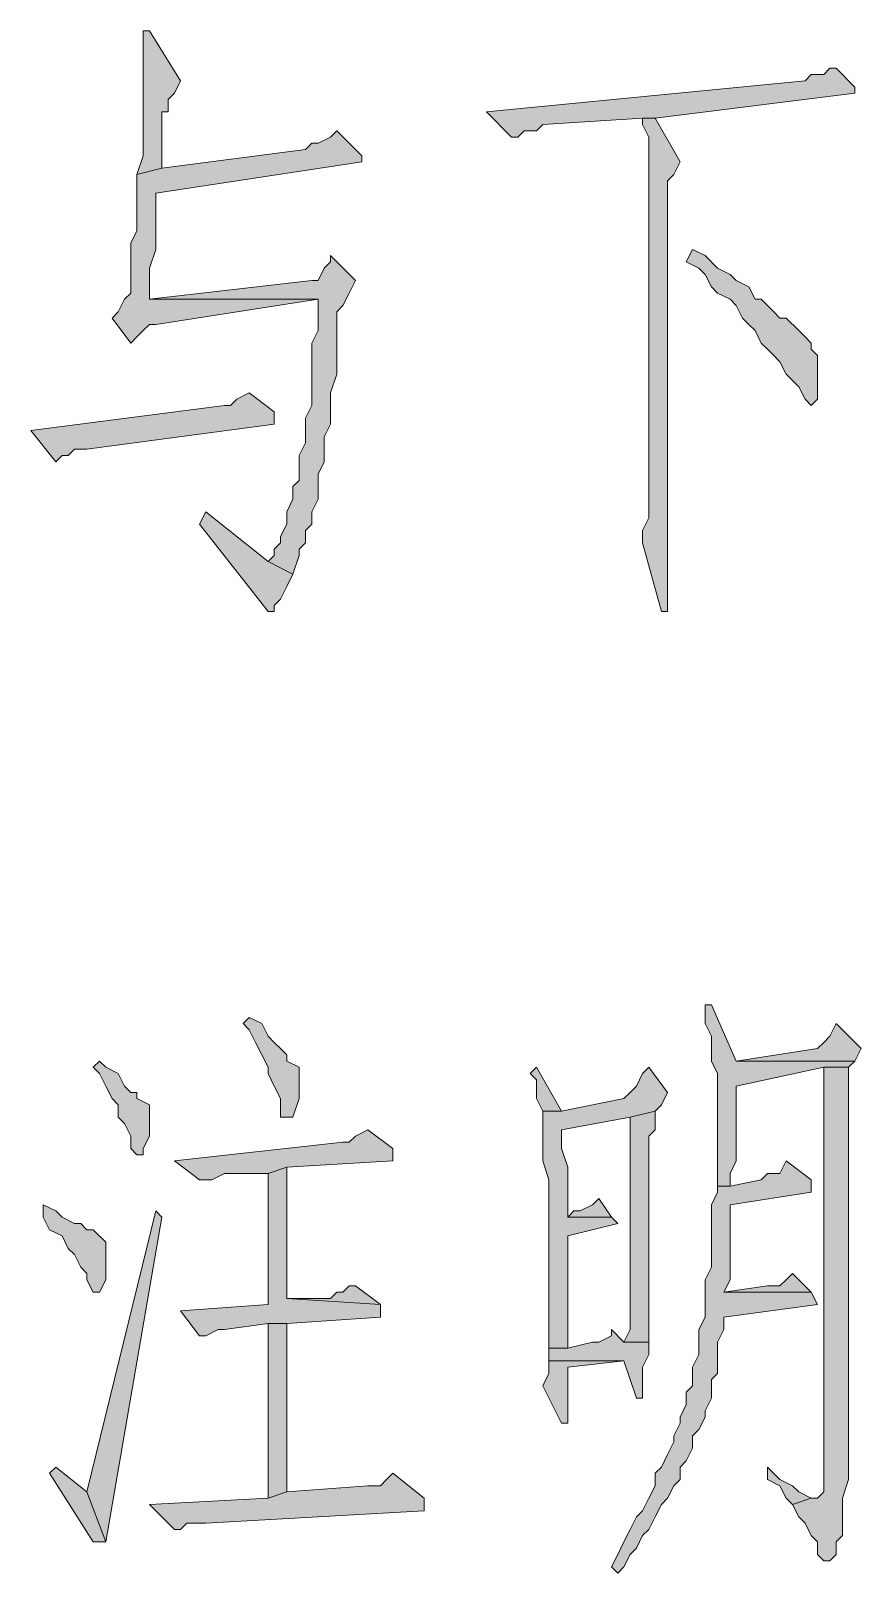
# Model space of a CAD drawing. Header units: inches. Extents: x 20 to 409, y 5 to 283.
# Drawn here: x 348.92 to 354.55, y 40.4 to 50.86 of the extents above; entities that cross this region are included whole.
import ezdxf

# ---------------------------------------------------------------- set-up
doc = ezdxf.new("R2010")
doc.units = ezdxf.units.IN
doc.header["$MEASUREMENT"] = 0
doc.layers.add('C00-00-00', color=7, linetype='Continuous')

msp = doc.modelspace()

# ---------------------------------------------------------------- hatches: boundary and pattern name
at = {"layer": 'C00-00-00'}
h = msp.add_hatch(color=0, dxfattribs=at)
h.dxf.hatch_style = 2
h.paths.add_polyline_path([(349.725, 50.86), (349.682, 50.86), (349.682, 50.775), (349.682, 50.013), (349.64, 49.886), (349.809, 49.929), (349.809, 50.31), (349.852, 50.31), (349.852, 50.394), (349.894, 50.437), (349.936, 50.521)])
h = msp.add_hatch(color=0, dxfattribs=at)
h.dxf.hatch_style = 2
h.paths.add_polyline_path([(354.381, 50.606), (354.339, 50.606), (354.297, 50.564), (354.212, 50.564), (354.17, 50.521), (352.011, 50.31), (352.18, 50.14), (352.222, 50.14), (352.265, 50.183), (352.349, 50.183), (352.392, 50.225), (353.069, 50.267), (353.154, 50.267), (354.508, 50.437), (354.508, 50.479)])
h = msp.add_hatch(color=0, dxfattribs=at)
h.dxf.hatch_style = 2
h.paths.add_polyline_path([(353.154, 50.267), (353.069, 50.267), (353.069, 50.225), (353.111, 50.14), (353.111, 48.235), (353.111, 48.108), (353.111, 47.558), (353.069, 47.473), (353.069, 47.389), (353.196, 46.923), (353.238, 46.923), (353.238, 47.558), (353.238, 49.844), (353.281, 49.886), (353.323, 49.971)])
h = msp.add_hatch(color=0, dxfattribs=at)
h.dxf.hatch_style = 2
h.paths.add_polyline_path([(350.995, 50.183), (350.952, 50.14), (350.868, 50.098), (350.825, 50.098), (350.783, 50.056), (349.809, 49.929), (349.64, 49.886), (349.64, 49.505), (349.598, 49.421), (349.598, 49.082), (349.555, 49.04), (349.513, 48.955), (349.471, 48.913), (349.598, 48.743), (349.64, 48.786), (349.682, 48.828), (349.725, 48.87), (349.767, 48.87), (350.868, 49.04), (349.725, 49.04), (349.725, 49.124), (349.725, 49.251), (349.767, 49.378), (349.767, 49.759), (351.164, 49.971), (351.164, 50.013)])
h = msp.add_hatch(color=0, dxfattribs=at)
h.dxf.hatch_style = 2
h.paths.add_polyline_path([(353.408, 49.378), (353.365, 49.294), (353.45, 49.251), (353.492, 49.209), (353.535, 49.124), (353.577, 49.082), (353.662, 49.04), (353.704, 48.997), (353.746, 48.913), (353.789, 48.87), (353.831, 48.828), (353.873, 48.743), (353.916, 48.701), (353.958, 48.659), (354, 48.616), (354.043, 48.532), (354.085, 48.489), (354.127, 48.447), (354.17, 48.362), (354.212, 48.32), (354.254, 48.362), (354.254, 48.659), (354.212, 48.701), (354.212, 48.743), (354.17, 48.786), (354.127, 48.828), (354.043, 48.913), (354, 48.913), (353.958, 48.955), (353.916, 48.997), (353.873, 49.04), (353.831, 49.04), (353.789, 49.124), (353.704, 49.167), (353.662, 49.209), (353.577, 49.251), (353.492, 49.336)])
h = msp.add_hatch(color=0, dxfattribs=at)
h.dxf.hatch_style = 2
h.paths.add_polyline_path([(350.952, 49.336), (350.952, 49.294), (350.91, 49.251), (350.868, 49.167), (350.825, 49.167), (349.725, 49.04), (350.868, 49.04), (350.868, 48.955), (350.868, 48.828), (350.825, 48.743), (350.825, 48.32), (350.783, 48.235), (350.783, 48.066), (350.741, 47.981), (350.741, 47.812), (350.698, 47.77), (350.698, 47.685), (350.656, 47.6), (350.656, 47.516), (350.614, 47.431), (350.614, 47.389), (350.571, 47.346), (350.571, 47.304), (350.529, 47.262), (350.698, 47.177), (350.741, 47.304), (350.741, 47.346), (350.783, 47.389), (350.783, 47.473), (350.825, 47.516), (350.825, 47.6), (350.868, 47.685), (350.868, 47.854), (350.91, 47.939), (350.91, 48.108), (350.952, 48.193), (350.952, 48.405), (350.995, 48.532), (350.995, 48.955), (351.037, 48.997), (351.079, 49.082), (351.122, 49.167)])
h = msp.add_hatch(color=0, dxfattribs=at)
h.dxf.hatch_style = 2
h.paths.add_polyline_path([(350.402, 48.405), (350.317, 48.362), (350.275, 48.32), (350.233, 48.32), (348.92, 48.151), (349.09, 47.939), (349.132, 47.981), (349.174, 47.981), (349.217, 48.024), (349.301, 48.024), (350.571, 48.193), (350.571, 48.278)])
h = msp.add_hatch(color=0, dxfattribs=at)
h.dxf.hatch_style = 2
h.paths.add_polyline_path([(350.106, 47.6), (350.063, 47.516), (350.529, 46.923), (350.571, 46.923), (350.571, 46.965), (350.614, 47.008), (350.656, 47.092), (350.698, 47.177), (350.529, 47.262)])
h = msp.add_hatch(color=0, dxfattribs=at)
h.dxf.hatch_style = 2
h.paths.add_polyline_path([(353.535, 44.256), (353.492, 44.256), (353.492, 44.129), (353.535, 44.044), (353.535, 43.875), (353.577, 43.79), (353.577, 43.028), (353.662, 43.028), (353.662, 43.113), (353.704, 43.198), (353.704, 43.706), (354.297, 43.833), (354.466, 43.833), (354.508, 43.875), (353.704, 43.875)])
h = msp.add_hatch(color=0, dxfattribs=at)
h.dxf.hatch_style = 2
h.paths.add_polyline_path([(350.402, 44.171), (350.36, 44.129), (350.402, 44.087), (350.444, 44.002), (350.487, 43.917), (350.529, 43.833), (350.529, 43.79), (350.571, 43.706), (350.614, 43.621), (350.614, 43.494), (350.656, 43.494), (350.698, 43.494), (350.741, 43.621), (350.741, 43.833), (350.656, 43.875), (350.656, 43.917), (350.614, 43.96), (350.571, 44.002), (350.529, 44.044), (350.487, 44.129)])
h = msp.add_hatch(color=0, dxfattribs=at)
h.dxf.hatch_style = 2
h.paths.add_polyline_path([(354.381, 44.129), (354.339, 44.044), (354.297, 44.002), (354.254, 43.96), (353.704, 43.875), (354.508, 43.875), (354.551, 43.96)])
h = msp.add_hatch(color=0, dxfattribs=at)
h.dxf.hatch_style = 2
h.paths.add_polyline_path([(349.386, 43.875), (349.344, 43.833), (349.386, 43.79), (349.428, 43.706), (349.471, 43.621), (349.513, 43.579), (349.513, 43.494), (349.555, 43.452), (349.598, 43.367), (349.598, 43.282), (349.64, 43.24), (349.682, 43.24), (349.682, 43.282), (349.725, 43.367), (349.725, 43.579), (349.64, 43.621), (349.64, 43.663), (349.598, 43.663), (349.555, 43.706), (349.513, 43.79), (349.428, 43.833)])
h = msp.add_hatch(color=0, dxfattribs=at)
h.dxf.hatch_style = 2
h.paths.add_polyline_path([(352.349, 43.833), (352.307, 43.79), (352.349, 43.748), (352.349, 43.621), (352.392, 43.536), (352.519, 43.536)])
h = msp.add_hatch(color=0, dxfattribs=at)
h.dxf.hatch_style = 2
h.paths.add_polyline_path([(353.111, 43.833), (353.069, 43.79), (353.027, 43.706), (352.984, 43.663), (352.942, 43.621), (352.519, 43.536), (352.392, 43.536), (352.392, 43.494), (352.392, 43.198), (352.434, 43.071), (352.434, 41.97), (352.434, 41.928), (352.561, 41.928), (352.561, 41.97), (352.561, 42.69), (352.9, 42.774), (352.857, 42.817), (352.561, 42.817), (352.561, 42.859), (352.561, 43.155), (352.519, 43.282), (352.519, 43.409), (352.984, 43.494), (353.154, 43.536), (353.196, 43.579), (353.238, 43.663)])
h = msp.add_hatch(color=0, dxfattribs=at)
h.dxf.hatch_style = 2
h.paths.add_polyline_path([(354.466, 43.833), (354.297, 43.833), (354.297, 41.25), (354.297, 40.954), (354.254, 40.912), (354.212, 40.912), (354.085, 40.869), (354.127, 40.785), (354.17, 40.742), (354.212, 40.658), (354.254, 40.615), (354.254, 40.531), (354.297, 40.488), (354.339, 40.488), (354.381, 40.531), (354.381, 40.615), (354.424, 40.658), (354.424, 40.912), (354.466, 41.039), (354.466, 41.25), (354.466, 41.42)])
h = msp.add_hatch(color=0, dxfattribs=at)
h.dxf.hatch_style = 2
h.paths.add_polyline_path([(353.154, 43.536), (352.984, 43.494), (352.984, 42.055), (352.942, 41.97), (353.111, 41.97), (353.111, 42.055), (353.111, 42.309), (353.111, 42.393), (353.111, 43.367), (353.154, 43.409)])
h = msp.add_hatch(color=0, dxfattribs=at)
h.dxf.hatch_style = 2
h.paths.add_polyline_path([(351.206, 43.409), (351.122, 43.367), (351.079, 43.325), (351.037, 43.325), (349.894, 43.198), (350.063, 43.071), (350.148, 43.071), (350.233, 43.113), (350.529, 43.113), (350.656, 43.155), (351.376, 43.198), (351.376, 43.282)])
h = msp.add_hatch(color=0, dxfattribs=at)
h.dxf.hatch_style = 2
h.paths.add_polyline_path([(354.043, 43.198), (354, 43.113), (353.916, 43.113), (353.873, 43.071), (353.662, 43.028), (353.577, 43.028), (353.577, 42.986), (353.535, 42.901), (353.535, 42.478), (353.492, 42.393), (353.492, 42.139), (353.45, 42.055), (353.45, 41.885), (353.408, 41.801), (353.408, 41.674), (353.365, 41.631), (353.365, 41.547), (353.323, 41.462), (353.323, 41.42), (353.281, 41.335), (353.281, 41.293), (353.238, 41.208), (353.196, 41.123), (353.154, 41.081), (353.154, 40.996), (353.111, 40.912), (353.069, 40.827), (353.027, 40.785), (352.984, 40.7), (352.942, 40.615), (352.9, 40.531), (352.857, 40.446), (352.9, 40.404), (352.942, 40.446), (352.984, 40.531), (353.027, 40.573), (353.069, 40.658), (353.111, 40.7), (353.154, 40.785), (353.196, 40.869), (353.238, 40.912), (353.281, 40.996), (353.323, 41.039), (353.323, 41.123), (353.365, 41.166), (353.408, 41.25), (353.408, 41.335), (353.45, 41.377), (353.492, 41.462), (353.492, 41.504), (353.535, 41.589), (353.535, 41.716), (353.577, 41.758), (353.577, 41.97), (353.619, 42.055), (353.619, 42.139), (354.254, 42.224), (354.212, 42.309), (353.619, 42.309), (353.662, 42.393), (353.662, 42.901), (354.212, 42.986), (354.212, 43.071)])
h = msp.add_hatch(color=0, dxfattribs=at)
h.dxf.hatch_style = 2
h.paths.add_polyline_path([(350.656, 43.155), (350.529, 43.113), (350.529, 42.224), (349.936, 42.182), (350.063, 42.012), (350.106, 42.012), (350.19, 42.055), (350.233, 42.055), (350.529, 42.097), (350.656, 42.097), (351.291, 42.139), (351.291, 42.224), (350.656, 42.266)])
h = msp.add_hatch(color=0, dxfattribs=at)
h.dxf.hatch_style = 2
h.paths.add_polyline_path([(349.005, 42.901), (349.005, 42.817), (349.047, 42.732), (349.132, 42.69), (349.174, 42.605), (349.217, 42.563), (349.259, 42.478), (349.301, 42.436), (349.301, 42.393), (349.344, 42.309), (349.386, 42.309), (349.428, 42.393), (349.428, 42.647), (349.344, 42.732), (349.301, 42.732), (349.259, 42.774), (349.217, 42.774), (349.132, 42.817), (349.09, 42.859)])
h = msp.add_hatch(color=0, dxfattribs=at)
h.dxf.hatch_style = 2
h.paths.add_polyline_path([(352.773, 42.944), (352.73, 42.901), (352.646, 42.859), (352.603, 42.859), (352.561, 42.817), (352.857, 42.817)])
h = msp.add_hatch(color=0, dxfattribs=at)
h.dxf.hatch_style = 2
h.paths.add_polyline_path([(349.767, 42.859), (349.301, 40.954), (349.428, 40.615), (349.809, 42.817)])
h = msp.add_hatch(color=0, dxfattribs=at)
h.dxf.hatch_style = 2
h.paths.add_polyline_path([(351.122, 42.351), (351.079, 42.351), (351.037, 42.309), (350.995, 42.309), (350.952, 42.266), (350.656, 42.266), (351.291, 42.224)])
h = msp.add_hatch(color=0, dxfattribs=at)
h.dxf.hatch_style = 2
h.paths.add_polyline_path([(354.085, 42.436), (354.043, 42.393), (354, 42.351), (353.916, 42.351), (353.619, 42.309), (354.212, 42.309)])
h = msp.add_hatch(color=0, dxfattribs=at)
h.dxf.hatch_style = 2
h.paths.add_polyline_path([(350.656, 42.097), (350.529, 42.097), (350.529, 40.912), (350.656, 40.954)])
h = msp.add_hatch(color=0, dxfattribs=at)
h.dxf.hatch_style = 2
h.paths.add_polyline_path([(352.857, 42.055), (352.857, 42.012), (352.773, 41.97), (352.73, 41.97), (352.561, 41.928), (352.434, 41.928), (352.434, 41.843), (352.942, 41.843), (353.027, 41.589), (353.069, 41.589), (353.069, 41.631), (353.069, 41.801), (353.111, 41.885), (353.111, 41.97), (352.942, 41.97)])
h = msp.add_hatch(color=0, dxfattribs=at)
h.dxf.hatch_style = 2
h.paths.add_polyline_path([(352.434, 41.843), (352.434, 41.758), (352.392, 41.674), (352.519, 41.42), (352.561, 41.42), (352.561, 41.462), (352.561, 41.801), (352.942, 41.843)])
h = msp.add_hatch(color=0, dxfattribs=at)
h.dxf.hatch_style = 2
h.paths.add_polyline_path([(349.09, 41.123), (349.047, 41.081), (349.344, 40.615), (349.428, 40.615), (349.301, 40.954)])
h = msp.add_hatch(color=0, dxfattribs=at)
h.dxf.hatch_style = 2
h.paths.add_polyline_path([(353.916, 41.123), (353.916, 41.039), (354, 40.996), (354.043, 40.912), (354.085, 40.869), (354.212, 40.912), (354.127, 40.954), (354.085, 40.996), (354, 41.039)])
h = msp.add_hatch(color=0, dxfattribs=at)
h.dxf.hatch_style = 2
h.paths.add_polyline_path([(351.376, 41.081), (351.333, 41.039), (351.291, 40.996), (351.206, 40.996), (350.656, 40.954), (350.529, 40.912), (349.725, 40.869), (349.894, 40.7), (349.936, 40.7), (349.979, 40.742), (350.106, 40.742), (351.587, 40.827), (351.587, 40.912)])

# ---------------------------------------------------------------- linework, layer by layer
at = {"layer": 'C00-00-00', "color": 0, "lineweight": 0}
for points in [[(349.725, 50.86), (349.682, 50.86), (349.682, 50.775), (349.682, 50.013), (349.64, 49.886), (349.809, 49.929), (349.809, 50.31), (349.852, 50.31), (349.852, 50.394), (349.894, 50.437), (349.936, 50.521)], [(354.381, 50.606), (354.339, 50.606), (354.297, 50.564), (354.212, 50.564), (354.17, 50.521), (352.011, 50.31), (352.18, 50.14), (352.222, 50.14), (352.265, 50.183), (352.349, 50.183), (352.392, 50.225), (353.069, 50.267), (353.154, 50.267), (354.508, 50.437), (354.508, 50.479)], [(353.154, 50.267), (353.069, 50.267), (353.069, 50.225), (353.111, 50.14), (353.111, 48.235), (353.111, 48.108), (353.111, 47.558), (353.069, 47.473), (353.069, 47.389), (353.196, 46.923), (353.238, 46.923), (353.238, 47.558), (353.238, 49.844), (353.281, 49.886), (353.323, 49.971)], [(350.995, 50.183), (350.952, 50.14), (350.868, 50.098), (350.825, 50.098), (350.783, 50.056), (349.809, 49.929), (349.64, 49.886), (349.64, 49.505), (349.598, 49.421), (349.598, 49.082), (349.555, 49.04), (349.513, 48.955), (349.471, 48.913), (349.598, 48.743), (349.64, 48.786), (349.682, 48.828), (349.725, 48.87), (349.767, 48.87), (350.868, 49.04), (349.725, 49.04), (349.725, 49.124), (349.725, 49.251), (349.767, 49.378), (349.767, 49.759), (351.164, 49.971), (351.164, 50.013)], [(353.408, 49.378), (353.365, 49.294), (353.45, 49.251), (353.492, 49.209), (353.535, 49.124), (353.577, 49.082), (353.662, 49.04), (353.704, 48.997), (353.746, 48.913), (353.789, 48.87), (353.831, 48.828), (353.873, 48.743), (353.916, 48.701), (353.958, 48.659), (354, 48.616), (354.043, 48.532), (354.085, 48.489), (354.127, 48.447), (354.17, 48.362), (354.212, 48.32), (354.254, 48.362), (354.254, 48.659), (354.212, 48.701), (354.212, 48.743), (354.17, 48.786), (354.127, 48.828), (354.043, 48.913), (354, 48.913), (353.958, 48.955), (353.916, 48.997), (353.873, 49.04), (353.831, 49.04), (353.789, 49.124), (353.704, 49.167), (353.662, 49.209), (353.577, 49.251), (353.492, 49.336)], [(350.952, 49.336), (350.952, 49.294), (350.91, 49.251), (350.868, 49.167), (350.825, 49.167), (349.725, 49.04), (350.868, 49.04), (350.868, 48.955), (350.868, 48.828), (350.825, 48.743), (350.825, 48.32), (350.783, 48.235), (350.783, 48.066), (350.741, 47.981), (350.741, 47.812), (350.698, 47.77), (350.698, 47.685), (350.656, 47.6), (350.656, 47.516), (350.614, 47.431), (350.614, 47.389), (350.571, 47.346), (350.571, 47.304), (350.529, 47.262), (350.698, 47.177), (350.741, 47.304), (350.741, 47.346), (350.783, 47.389), (350.783, 47.473), (350.825, 47.516), (350.825, 47.6), (350.868, 47.685), (350.868, 47.854), (350.91, 47.939), (350.91, 48.108), (350.952, 48.193), (350.952, 48.405), (350.995, 48.532), (350.995, 48.955), (351.037, 48.997), (351.079, 49.082), (351.122, 49.167)], [(350.402, 48.405), (350.317, 48.362), (350.275, 48.32), (350.233, 48.32), (348.92, 48.151), (349.09, 47.939), (349.132, 47.981), (349.174, 47.981), (349.217, 48.024), (349.301, 48.024), (350.571, 48.193), (350.571, 48.278)], [(350.106, 47.6), (350.063, 47.516), (350.529, 46.923), (350.571, 46.923), (350.571, 46.965), (350.614, 47.008), (350.656, 47.092), (350.698, 47.177), (350.529, 47.262)], [(353.535, 44.256), (353.492, 44.256), (353.492, 44.129), (353.535, 44.044), (353.535, 43.875), (353.577, 43.79), (353.577, 43.028), (353.662, 43.028), (353.662, 43.113), (353.704, 43.198), (353.704, 43.706), (354.297, 43.833), (354.466, 43.833), (354.508, 43.875), (353.704, 43.875)], [(350.402, 44.171), (350.36, 44.129), (350.402, 44.087), (350.444, 44.002), (350.487, 43.917), (350.529, 43.833), (350.529, 43.79), (350.571, 43.706), (350.614, 43.621), (350.614, 43.494), (350.656, 43.494), (350.698, 43.494), (350.741, 43.621), (350.741, 43.833), (350.656, 43.875), (350.656, 43.917), (350.614, 43.96), (350.571, 44.002), (350.529, 44.044), (350.487, 44.129)], [(354.381, 44.129), (354.339, 44.044), (354.297, 44.002), (354.254, 43.96), (353.704, 43.875), (354.508, 43.875), (354.551, 43.96)], [(349.386, 43.875), (349.344, 43.833), (349.386, 43.79), (349.428, 43.706), (349.471, 43.621), (349.513, 43.579), (349.513, 43.494), (349.555, 43.452), (349.598, 43.367), (349.598, 43.282), (349.64, 43.24), (349.682, 43.24), (349.682, 43.282), (349.725, 43.367), (349.725, 43.579), (349.64, 43.621), (349.64, 43.663), (349.598, 43.663), (349.555, 43.706), (349.513, 43.79), (349.428, 43.833)], [(352.349, 43.833), (352.307, 43.79), (352.349, 43.748), (352.349, 43.621), (352.392, 43.536), (352.519, 43.536)], [(353.111, 43.833), (353.069, 43.79), (353.027, 43.706), (352.984, 43.663), (352.942, 43.621), (352.519, 43.536), (352.392, 43.536), (352.392, 43.494), (352.392, 43.198), (352.434, 43.071), (352.434, 41.97), (352.434, 41.928), (352.561, 41.928), (352.561, 41.97), (352.561, 42.69), (352.9, 42.774), (352.857, 42.817), (352.561, 42.817), (352.561, 42.859), (352.561, 43.155), (352.519, 43.282), (352.519, 43.409), (352.984, 43.494), (353.154, 43.536), (353.196, 43.579), (353.238, 43.663)], [(354.466, 43.833), (354.297, 43.833), (354.297, 41.25), (354.297, 40.954), (354.254, 40.912), (354.212, 40.912), (354.085, 40.869), (354.127, 40.785), (354.17, 40.742), (354.212, 40.658), (354.254, 40.615), (354.254, 40.531), (354.297, 40.488), (354.339, 40.488), (354.381, 40.531), (354.381, 40.615), (354.424, 40.658), (354.424, 40.912), (354.466, 41.039), (354.466, 41.25), (354.466, 41.42)], [(353.154, 43.536), (352.984, 43.494), (352.984, 42.055), (352.942, 41.97), (353.111, 41.97), (353.111, 42.055), (353.111, 42.309), (353.111, 42.393), (353.111, 43.367), (353.154, 43.409)], [(351.206, 43.409), (351.122, 43.367), (351.079, 43.325), (351.037, 43.325), (349.894, 43.198), (350.063, 43.071), (350.148, 43.071), (350.233, 43.113), (350.529, 43.113), (350.656, 43.155), (351.376, 43.198), (351.376, 43.282)], [(354.043, 43.198), (354, 43.113), (353.916, 43.113), (353.873, 43.071), (353.662, 43.028), (353.577, 43.028), (353.577, 42.986), (353.535, 42.901), (353.535, 42.478), (353.492, 42.393), (353.492, 42.139), (353.45, 42.055), (353.45, 41.885), (353.408, 41.801), (353.408, 41.674), (353.365, 41.631), (353.365, 41.547), (353.323, 41.462), (353.323, 41.42), (353.281, 41.335), (353.281, 41.293), (353.238, 41.208), (353.196, 41.123), (353.154, 41.081), (353.154, 40.996), (353.111, 40.912), (353.069, 40.827), (353.027, 40.785), (352.984, 40.7), (352.942, 40.615), (352.9, 40.531), (352.857, 40.446), (352.9, 40.404), (352.942, 40.446), (352.984, 40.531), (353.027, 40.573), (353.069, 40.658), (353.111, 40.7), (353.154, 40.785), (353.196, 40.869), (353.238, 40.912), (353.281, 40.996), (353.323, 41.039), (353.323, 41.123), (353.365, 41.166), (353.408, 41.25), (353.408, 41.335), (353.45, 41.377), (353.492, 41.462), (353.492, 41.504), (353.535, 41.589), (353.535, 41.716), (353.577, 41.758), (353.577, 41.97), (353.619, 42.055), (353.619, 42.139), (354.254, 42.224), (354.212, 42.309), (353.619, 42.309), (353.662, 42.393), (353.662, 42.901), (354.212, 42.986), (354.212, 43.071)], [(350.656, 43.155), (350.529, 43.113), (350.529, 42.224), (349.936, 42.182), (350.063, 42.012), (350.106, 42.012), (350.19, 42.055), (350.233, 42.055), (350.529, 42.097), (350.656, 42.097), (351.291, 42.139), (351.291, 42.224), (350.656, 42.266)], [(349.005, 42.901), (349.005, 42.817), (349.047, 42.732), (349.132, 42.69), (349.174, 42.605), (349.217, 42.563), (349.259, 42.478), (349.301, 42.436), (349.301, 42.393), (349.344, 42.309), (349.386, 42.309), (349.428, 42.393), (349.428, 42.647), (349.344, 42.732), (349.301, 42.732), (349.259, 42.774), (349.217, 42.774), (349.132, 42.817), (349.09, 42.859)], [(352.773, 42.944), (352.73, 42.901), (352.646, 42.859), (352.603, 42.859), (352.561, 42.817), (352.857, 42.817)], [(349.767, 42.859), (349.301, 40.954), (349.428, 40.615), (349.809, 42.817)], [(351.122, 42.351), (351.079, 42.351), (351.037, 42.309), (350.995, 42.309), (350.952, 42.266), (350.656, 42.266), (351.291, 42.224)], [(354.085, 42.436), (354.043, 42.393), (354, 42.351), (353.916, 42.351), (353.619, 42.309), (354.212, 42.309)], [(350.656, 42.097), (350.529, 42.097), (350.529, 40.912), (350.656, 40.954)], [(352.857, 42.055), (352.857, 42.012), (352.773, 41.97), (352.73, 41.97), (352.561, 41.928), (352.434, 41.928), (352.434, 41.843), (352.942, 41.843), (353.027, 41.589), (353.069, 41.589), (353.069, 41.631), (353.069, 41.801), (353.111, 41.885), (353.111, 41.97), (352.942, 41.97)], [(352.434, 41.843), (352.434, 41.758), (352.392, 41.674), (352.519, 41.42), (352.561, 41.42), (352.561, 41.462), (352.561, 41.801), (352.942, 41.843)], [(349.09, 41.123), (349.047, 41.081), (349.344, 40.615), (349.428, 40.615), (349.301, 40.954)], [(353.916, 41.123), (353.916, 41.039), (354, 40.996), (354.043, 40.912), (354.085, 40.869), (354.212, 40.912), (354.127, 40.954), (354.085, 40.996), (354, 41.039)], [(351.376, 41.081), (351.333, 41.039), (351.291, 40.996), (351.206, 40.996), (350.656, 40.954), (350.529, 40.912), (349.725, 40.869), (349.894, 40.7), (349.936, 40.7), (349.979, 40.742), (350.106, 40.742), (351.587, 40.827), (351.587, 40.912)]]:
    msp.add_lwpolyline(points, close=True, dxfattribs=at)

doc.saveas('drawing.dxf')
